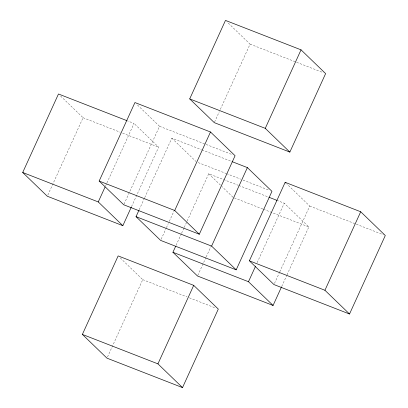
<?xml version="1.0" encoding="UTF-8"?>
<svg xmlns="http://www.w3.org/2000/svg" width="408" height="408" viewBox="0 0 408 408"><rect width="100%" height="100%" fill="white"/><g stroke="black" fill="none" stroke-linecap="round" stroke-linejoin="round"><path stroke-width="0.31" stroke-dasharray="2.04 1.53" d="M47.818 195.08L83.069 117.728L59.843 95.309M105.626 185.773L106.677 183.462M106.942 182.886L134.038 123.43L127.541 120.901M124.007 204.209L159.523 126.286L136.298 103.862M131.529 206.632L158.625 147.176L134.038 123.43M139.194 209.732L144.458 198.186M144.718 197.61L171.814 138.154L201.328 149.654M107.488 357L142.739 279.653L119.972 257.667M161.155 239.246L166.153 228.281M166.413 227.7L168.254 223.661M169.31 221.35L174.043 210.962M214.552 122.069L219.29 111.68M220.34 109.37L250.068 44.14L226.843 21.721M176.078 245.346L181.341 233.799M181.601 233.223L183.967 228.026M184.232 227.45L186.864 221.677M187.124 221.1L208.697 173.767L238.211 185.268M197.773 275.436L205.928 257.545M206.188 256.964L210.926 246.575M257.157 262.665L284.254 203.215L277.761 200.685M274.492 283.412L279.49 272.447M279.75 271.871L309.738 206.066L286.972 184.079M281.75 286.411L286.748 275.441M287.008 274.865L308.841 226.955L284.254 203.215M250.068 44.14L323.264 72.665M159.523 126.286L232.718 154.811M201.919 149.889L231.433 161.389M83.069 117.728L120.253 132.223M122.614 133.141L158.625 147.176M198.176 162.588L225.92 173.4M226.506 173.63L240.674 179.148M243.035 180.071L269.601 190.424M309.738 206.066L383.525 234.819M238.802 185.502L268.316 197.003M262.798 209.013L233.284 197.513L221.901 186.517M263.39 209.243L308.841 226.955M142.739 279.653L187.012 296.907M189.373 297.825L215.934 308.178M171.814 138.154L195.947 161.456M208.697 173.767L221.447 186.079"/><path stroke-width="0.61" d="M131.264 207.208L122.849 225.68L47.292 196.233L22.705 172.492L58.477 93.988L126.954 120.671M99.159 181.045L134.931 102.541L210.492 131.988L235.079 155.729L199.303 234.233L123.746 204.785L99.159 181.045L174.716 210.487L199.303 234.233M122.849 225.68L98.262 201.934L105.101 186.93M82.375 334.412L118.152 255.908L193.708 285.355L218.295 309.096L182.519 387.6L106.962 358.158L82.375 334.412L157.932 363.86L182.519 387.6M232.024 161.619L247.37 167.601L271.963 191.342L236.186 269.846L160.63 240.399L136.037 216.658L138.934 210.309M189.705 98.904L225.481 20.4L301.038 49.842L325.625 73.588L289.848 152.092L214.292 122.645L189.705 98.904L265.261 128.347L289.848 152.092M174.716 210.487L210.492 131.988M281.484 286.987L273.069 305.459L197.508 276.012L172.921 252.272L175.552 246.498M157.932 363.86L193.708 285.355M236.186 269.846L211.599 246.101L247.37 167.601M265.261 128.347L301.038 49.842M249.375 260.824L285.151 182.32L360.708 211.767L385.295 235.508L349.523 314.012L273.962 284.57L249.375 260.824L324.931 290.272L349.523 314.012M273.069 305.459L248.477 281.714L255.581 266.133M324.931 290.272L360.708 211.767M268.908 197.232L277.17 200.45M22.705 172.492L98.262 201.934M136.037 216.658L211.599 246.101M172.921 252.272L248.477 281.714M285.151 182.32L286.064 183.202"/></g></svg>
